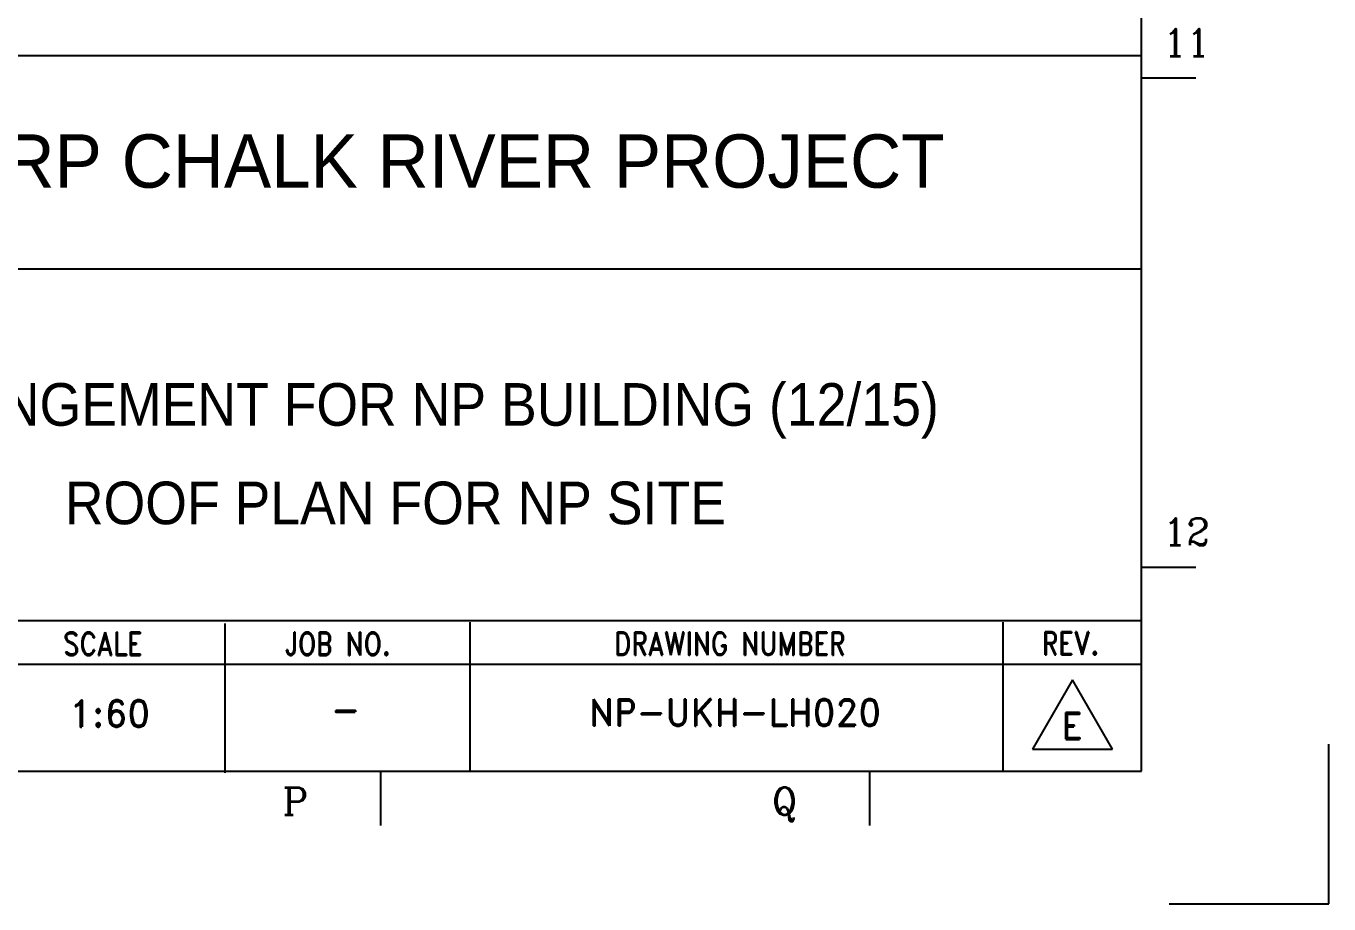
# Model space of a CAD drawing. Header units: millimetres. Extents: x 4133871 to 4440428, y -545651 to -495191.
# Drawn here: x 4272132 to 4282502, y -545651 to -538665 of the extents above; entities that cross this region are included whole.
import ezdxf
from ezdxf.enums import TextEntityAlignment as Align

# ---------------------------------------------------------------- set-up
doc = ezdxf.new("R2010")
doc.units = ezdxf.units.MM
doc.header["$LTSCALE"] = 60
doc.layers.add('1', color=7, linetype='Continuous')
doc.layers.add('TAN-TIT', color=30, linetype='Continuous')
doc.styles.add('COM', font='COMPLEX', dxfattribs={"height": 5})
doc.styles.add('KIM3', font='ROMAND.shx', dxfattribs={"width": 1.25, "height": 3})
doc.styles.add('KJR', font='arial.ttf', dxfattribs={"width": 0.8})
doc.styles.add('RD', font='sanss___.ttf')
doc.styles.add('RD20', font='ROMAND.SHX', dxfattribs={"width": 0.8, "height": 2})
doc.styles.add('RD6', font='ROMAND.shx', dxfattribs={"width": 0.83, "height": 6})

# ---------------------------------------------------------------- blocks, each defined once
blk = doc.blocks.new('BORDER')
at = {"layer": 'TAN-TIT'}
for p, q in [((232823, 3520), (232823, 164680)), ((193237, 22508), (232823, 22508)), ((232823, 21915), (234266, 21915)), ((193237, 16852), (232823, 16852)), ((232823, 8937), (234266, 8937)), ((193237, 7521), (232823, 7521)), ((208506, 7436), (208506, 3477)), ((215010, 7479), (215010, 3520)), ((229148, 7479), (229148, 3520)), ((232823, 6348), (193237, 6348)), ((231000, 5942), (229939, 4106)), ((232060, 4106), (231000, 5942)), ((232823, 4856), (232823, 4899)), ((229939, 4106), (232060, 4106)), ((4977, 3520), (232823, 3520)), ((212634, 3520), (212634, 2078)), ((225613, 3520), (225613, 2078))]:
    blk.add_line(p, q, dxfattribs=at)
at = {"layer": 'TAN-TIT', "linetype": 'Continuous'}
for p, q in [((237800, 0), (237800, 4241)), ((233559, 0), (237800, 0))]:
    blk.add_line(p, q, dxfattribs=at)
at = {"style": 'KJR', "width": 0.9519}
blk.add_text('MMRP CHALK RIVER PROJECT', height=1413.79, dxfattribs=at).set_placement((199500, 19000), (227600, 19000), align=Align.FIT)
at = {"layer": 'TAN-TIT', "style": 'COM'}
for s, p in [('11', (233400, 22492)), ('12', (233400, 9513)), ('P', (210039, 2366)), ('Q', (223017, 2366))]:
    blk.add_text(s, height=721, dxfattribs=at).set_placement(p)
at = {"layer": 'TAN-TIT', "style": 'RD6', "width": 0.83}
for s, p in [('SCALE', (204216, 6594)), ('JOB NO.', (210080, 6594)), ('DRAWING NUMBER', (218836, 6599)), ('REV.', (230185, 6605))]:
    blk.add_text(s, height=612, dxfattribs=at).set_placement(p)

msp = doc.modelspace()

# ---------------------------------------------------------------- block references
at = {"layer": '1', "xscale": 0.3, "yscale": 0.3, "zscale": 0.3}
msp.add_blockref('BORDER', (4211162.3, -545651.2), dxfattribs=at)

# ---------------------------------------------------------------- texts
at = {"style": 'KJR', "width": 0.9519}
msp.add_text('MMRP CHALK RIVER PROJECT', height=424.138, dxfattribs=at).set_placement((4271012.3, -539951.4), (4279442.3, -539951.4), align=Align.FIT)
at = {"style": 'RD', "width": 0.9}
for s, p in [('ARRANGEMENT FOR NP BUILDING (12/15)', (4275071.4, -541676.1)), ('ROOF PLAN FOR NP SITE', (4275071.4, -542459.9))]:
    msp.add_text(s, height=339.31, dxfattribs=at).set_placement(p, align=Align.MIDDLE_CENTER)
for s, height, style, p in [('1:60', 212.07, 'RD20', (4272797.3, -544241.9)), ('NP-UKH-LH020', 212.069, 'KIM3', (4277775.1, -544232.9)), ('-', 212.1, 'RD20', (4274674.8, -544212.5)), ('E', 212.1, 'RD20', (4280456.9, -544339.9))]:
    msp.add_text(s, height=height, dxfattribs=dict(style=style)).set_placement(p, align=Align.CENTER)

doc.saveas('drawing.dxf')
